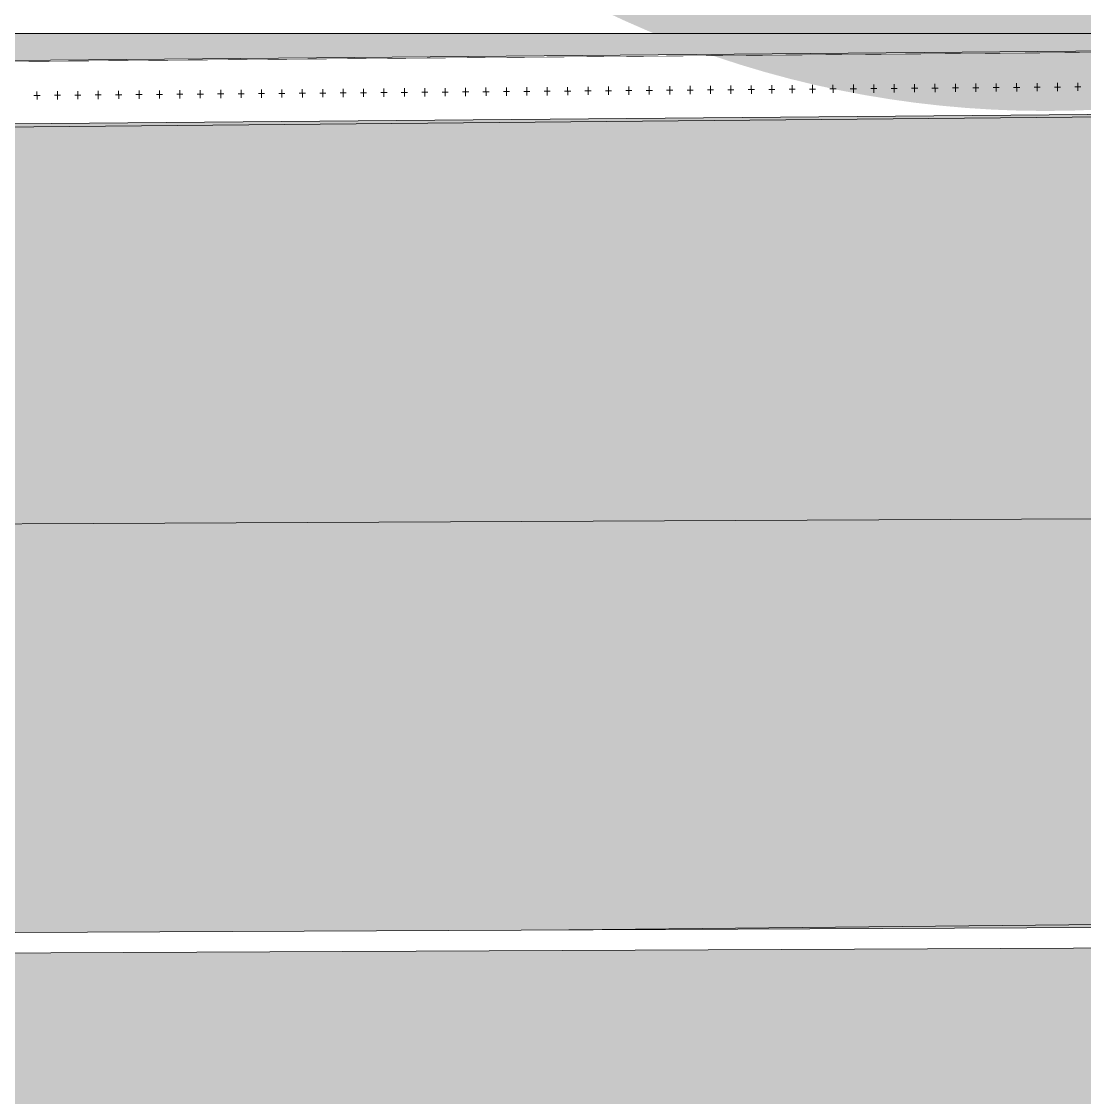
# Model space of a CAD drawing. Header units: millimetres. Extents: x 141848 to 1648660, y -821378 to -151356.
# Drawn here: x 235542 to 240738, y -275988 to -270728 of the extents above; entities that cross this region are included whole.
import ezdxf

# ---------------------------------------------------------------- set-up
doc = ezdxf.new("R2010")
doc.units = ezdxf.units.MM
doc.header["$MEASUREMENT"] = 0
doc.linetypes.add('Wipeout_Contour', pattern=[1000, 0, -1000])
for name, color, linetype in [('Divers - Dessin général', 7, 'Continuous'), ('Sols_ Dalles', 7, 'Continuous'), ('Structure - Murs extérieurs', 7, 'Continuous'), ('TopoAlt', 7, 'Continuous')]:
    doc.layers.add(name, color=color, linetype=linetype)

# ---------------------------------------------------------------- blocks, each defined once
blk = doc.blocks.new('Dalle_6_1', base_point=(235930.2, -270775.9))
at = {"linetype": 'Continuous', "lineweight": 0, "true_color": 0x90b349}
blk.add_hatch(color=55, dxfattribs=at).paths.add_polyline_path([(235930.2, -270775.9), (235952.8, -270785.9), (235957.2, -270775.9)])
at = {"color": 7, "linetype": 'Continuous', "lineweight": 5, "flags": 128}
blk.add_lwpolyline([(235930.2, -270775.9), (235952.8, -270785.9), (235957.2, -270775.9)], close=True, dxfattribs=at)
blk = doc.blocks.new('Dalle_7_1', base_point=(238690.8, -270775.9))
at = {"linetype": 'Continuous', "lineweight": 0, "true_color": 0x90b349}
blk.add_hatch(color=55, dxfattribs=at).paths.add_polyline_path([(238690.8, -270775.9), (238663.7, -270775.9), (238686.3, -270785.9)])
at = {"color": 7, "linetype": 'Continuous', "lineweight": 5, "flags": 128}
blk.add_lwpolyline([(238690.8, -270775.9), (238663.7, -270775.9), (238686.3, -270785.9)], close=True, dxfattribs=at)
blk = doc.blocks.new('Dalle_13_1', base_point=(250537.6, -270787.4))
at = {"linetype": 'Continuous', "lineweight": 0, "true_color": 0x90b349}
blk.add_hatch(color=55, dxfattribs=at).paths.add_polyline_path([(250537.6, -270787.4), (220537.6, -270787.4), (220537.6, -273253.3), (250548.6, -273114.3), (250537.7, -271092.1), (250537.7, -271092.1, -0.001346), (250537.6, -271062.3), (250537.6, -271062.3)])
at = {"color": 7, "linetype": 'Continuous', "lineweight": 5, "flags": 128}
blk.add_lwpolyline([(250537.6, -270787.4), (220537.6, -270787.4), (220537.6, -273253.3), (250548.6, -273114.3), (250537.7, -271092.1), (250537.7, -271092.1, -0.001346), (250537.6, -271062.3), (250537.6, -271062.3)], format="xyb", close=True, dxfattribs=at)
blk = doc.blocks.new('Dalle_14_1', base_point=(217961.3, -273253.3))
at = {"layer": 'Sols_ Dalles', "linetype": 'Continuous', "lineweight": 0, "true_color": 0x2e271c}
blk.add_hatch(color=250, dxfattribs=at).paths.add_polyline_path([(217961.3, -273253.3, 0.415791), (219972.1, -275253.2), (252109.1, -275106, 0.414214), (254098.3, -273095.2), (254087.4, -271073, -0.001346), (254087.4, -271062.3), (253905.6, -271062.3), (253905.6, -267687.3), (253887.3, -267687.3), (253887.3, -265687.3), (250537.6, -265687.3), (250537.6, -270787.3), (250537.7, -271092.1), (250548.6, -273114.3), (220537.6, -273253.3), (220537.6, -270687.3), (220537.6, -265687.3), (219961.3, -265687.3, 0.258849), (218113.8, -267154.8, 0.098562), (217961.3, -267920.6)])
at = {"layer": 'Sols_ Dalles', "color": 250, "linetype": 'Continuous', "lineweight": 5, "true_color": 0x1f1f1f, "flags": 128}
blk.add_lwpolyline([(217961.3, -273253.3, 0.415791), (219972.1, -275253.2), (252109.1, -275106, 0.414214), (254098.3, -273095.2), (254087.4, -271073, -0.001346), (254087.4, -271062.3), (253905.6, -271062.3), (253905.6, -267687.3), (253887.3, -267687.3), (253887.3, -265687.3), (250537.6, -265687.3), (250537.6, -270787.3), (250537.7, -271092.1), (250548.6, -273114.3), (220537.6, -273253.3), (220537.6, -270687.3), (220537.6, -265687.3), (219961.3, -265687.3, 0.258849), (218113.8, -267154.8, 0.098562), (217961.3, -267920.6)], format="xyb", close=True, dxfattribs=at)
blk = doc.blocks.new('Mur_56_1', base_point=(218049.6, -271371.5))
at = {"color": 254, "linetype": 'Wipeout_Contour', "lineweight": 0, "ltscale": 1434044.950907383}
blk.add_wipeout([(218049.6, -271371.5), (250537.3, -271087.3), (250534.6, -270787.3), (218047, -271071.5)], dxfattribs=at).dxf.layer = 'TopoAlt'
at = {"layer": 'TopoAlt', "color": 190, "linetype": 'Continuous', "lineweight": 5, "true_color": 0x8002ff, "flags": 128}
for points in [[(250534.6, -270787.3), (218047, -271071.5)], [(218049.6, -271371.5), (250537.3, -271087.3)]]:
    blk.add_lwpolyline(points, dxfattribs=at)
blk = doc.blocks.new('Mur_61_1', base_point=(250537.6, -270787.3))
at = {"color": 254, "linetype": 'Wipeout_Contour', "lineweight": 0, "ltscale": 1436123.093929387}
blk.add_wipeout([(220637.6, -270787.3), (250437.6, -270787.3), (250437.6, -270687.3), (220637.6, -270687.3)], dxfattribs=at).dxf.layer = 'Structure - Murs extérieurs'
at = {"layer": 'Structure - Murs extérieurs', "color": 7, "linetype": 'Continuous', "lineweight": 5, "flags": 128}
blk.add_lwpolyline([(220537.6, -270787.3), (250537.6, -270787.3)], dxfattribs=at)
blk = doc.blocks.new('Mur_68_1', base_point=(219972.1, -275253.2))
at = {"color": 254, "linetype": 'Wipeout_Contour', "lineweight": 0, "ltscale": 1451160.509712916}
blk.add_wipeout([(219972.6, -275353.2), (252109.6, -275206), (252109.1, -275106), (219972.1, -275253.2)], dxfattribs=at).dxf.layer = 'Structure - Murs extérieurs'
at = {"layer": 'Structure - Murs extérieurs', "color": 7, "linetype": 'Continuous', "lineweight": 5, "flags": 128}
for points in [[(252109.1, -275106), (219972.1, -275253.2)], [(219972.6, -275353.2), (252109.6, -275206)]]:
    blk.add_lwpolyline(points, dxfattribs=at)
blk = doc.blocks.new('Garde-corps_1_1')
at = {"color": 7, "linetype": 'Continuous', "lineweight": 5}
for p, q in [((237413.2, -271054.9), (237413.5, -271094.9)), ((237512.9, -271054.1), (237513.2, -271094.1)), ((237612.7, -271053.3), (237613, -271093.3)), ((237712.4, -271052.5), (237712.8, -271092.5)), ((237812.2, -271051.6), (237812.5, -271091.6)), ((237911.9, -271050.8), (237912.3, -271090.8)), ((238011.7, -271050), (238012, -271090)), ((238111.4, -271049.2), (238111.8, -271089.2)), ((238211.2, -271048.4), (238211.5, -271088.4)), ((238311, -271047.5), (238311.3, -271087.5)), ((238410.7, -271046.7), (238411, -271086.7)), ((238510.5, -271045.9), (238510.8, -271085.9)), ((238610.2, -271045.1), (238610.6, -271085.1)), ((238710, -271044.3), (238710.3, -271084.3)), ((238809.7, -271043.4), (238810.1, -271083.4)), ((238909.5, -271042.6), (238909.8, -271082.6)), ((239009.3, -271041.8), (239009.6, -271081.8)), ((239109, -271041), (239109.3, -271081)), ((239208.8, -271040.2), (239209.1, -271080.2)), ((239308.5, -271039.3), (239308.8, -271079.3)), ((239408.3, -271038.5), (239408.6, -271078.5)), ((239508, -271037.7), (239508.4, -271077.7)), ((239607.8, -271036.9), (239608.1, -271076.9)), ((239707.5, -271036.1), (239707.9, -271076.1)), ((239807.3, -271035.2), (239807.6, -271075.2)), ((239922.2, -271054.3), (239892.2, -271054.5)), ((239907.1, -271034.4), (239907.4, -271074.4)), ((240022, -271053.5), (239992, -271053.7)), ((240006.8, -271033.6), (240007.1, -271073.6)), ((240121.7, -271052.7), (240091.7, -271052.9)), ((240106.6, -271032.8), (240106.9, -271072.8)), ((240221.5, -271051.8), (240191.5, -271052.1)), ((240206.3, -271032), (240206.7, -271072)), ((240321.2, -271051), (240291.2, -271051.3)), ((240306.1, -271031.1), (240306.4, -271071.1)), ((240421, -271050.2), (240391, -271050.5)), ((240405.8, -271030.3), (240406.2, -271070.3)), ((240520.8, -271049.4), (240490.8, -271049.6)), ((240505.6, -271029.5), (240505.9, -271069.5)), ((240620.5, -271048.6), (240590.5, -271048.8)), ((240605.3, -271028.7), (240605.7, -271068.7)), ((240720.3, -271047.7), (240690.3, -271048)), ((240705.1, -271027.9), (240705.4, -271067.9)), ((235632.7, -271089.5), (235602.7, -271089.8)), ((235617.5, -271069.7), (235617.9, -271109.7)), ((235732.5, -271088.7), (235702.5, -271089)), ((235717.3, -271068.8), (235717.6, -271108.8)), ((235832.2, -271087.9), (235802.2, -271088.1)), ((235817.1, -271068), (235817.4, -271108)), ((235932, -271087.1), (235902, -271087.3)), ((235916.8, -271067.2), (235917.1, -271107.2)), ((236031.7, -271086.3), (236001.7, -271086.5)), ((236016.6, -271066.4), (236016.9, -271106.4)), ((236131.5, -271085.4), (236101.5, -271085.7)), ((236116.3, -271065.6), (236116.7, -271105.6)), ((236231.2, -271084.6), (236201.2, -271084.9)), ((236216.1, -271064.7), (236216.4, -271104.7)), ((236331, -271083.8), (236301, -271084)), ((236315.8, -271063.9), (236316.2, -271103.9)), ((236430.8, -271083), (236400.8, -271083.2)), ((236415.6, -271063.1), (236415.9, -271103.1)), ((236530.5, -271082.2), (236500.5, -271082.4)), ((236515.4, -271062.3), (236515.7, -271102.3)), ((236630.3, -271081.3), (236600.3, -271081.6)), ((236615.1, -271061.5), (236615.4, -271101.5)), ((236730, -271080.5), (236700, -271080.8)), ((236714.9, -271060.6), (236715.2, -271100.6)), ((236829.8, -271079.7), (236799.8, -271080)), ((236814.6, -271059.8), (236814.9, -271099.8)), ((236929.5, -271078.9), (236899.5, -271079.1)), ((236914.4, -271059), (236914.7, -271099)), ((237029.3, -271078.1), (236999.3, -271078.3)), ((237014.1, -271058.2), (237014.5, -271098.2)), ((237129.1, -271077.2), (237099.1, -271077.5)), ((237113.9, -271057.4), (237114.2, -271097.4)), ((237228.8, -271076.4), (237198.8, -271076.7)), ((237213.6, -271056.6), (237214, -271096.6)), ((237328.6, -271075.6), (237298.6, -271075.9)), ((237313.4, -271055.7), (237313.7, -271095.7)), ((237428.3, -271074.8), (237398.3, -271075)), ((237528.1, -271074), (237498.1, -271074.2)), ((237627.8, -271073.1), (237597.8, -271073.4)), ((237727.6, -271072.3), (237697.6, -271072.6)), ((237827.3, -271071.5), (237797.3, -271071.8)), ((237927.1, -271070.7), (237897.1, -271070.9)), ((238026.9, -271069.9), (237996.9, -271070.1)), ((238126.6, -271069.1), (238096.6, -271069.3)), ((238226.4, -271068.2), (238196.4, -271068.5)), ((238326.1, -271067.4), (238296.1, -271067.7)), ((238425.9, -271066.6), (238395.9, -271066.8)), ((238525.6, -271065.8), (238495.6, -271066)), ((238625.4, -271065), (238595.4, -271065.2)), ((238725.1, -271064.1), (238695.1, -271064.4)), ((238824.9, -271063.3), (238794.9, -271063.6)), ((238924.7, -271062.5), (238894.7, -271062.7)), ((239024.4, -271061.7), (238994.4, -271061.9)), ((239124.2, -271060.9), (239094.2, -271061.1)), ((239223.9, -271060), (239193.9, -271060.3)), ((239323.7, -271059.2), (239293.7, -271059.5)), ((239423.4, -271058.4), (239393.4, -271058.6)), ((239523.2, -271057.6), (239493.2, -271057.8)), ((239623, -271056.8), (239593, -271057)), ((239722.7, -271055.9), (239692.7, -271056.2)), ((239822.5, -271055.1), (239792.5, -271055.4))]:
    blk.add_line(p, q, dxfattribs=at)
blk = doc.blocks.new('Garde-corps_3_1')
at = {"color": 7, "linetype": 'Continuous', "lineweight": 5}
for p, q in [((237413.2, -271054.9), (237413.5, -271094.9)), ((237512.9, -271054.1), (237513.2, -271094.1)), ((237612.7, -271053.3), (237613, -271093.3)), ((237712.4, -271052.5), (237712.8, -271092.5)), ((237812.2, -271051.6), (237812.5, -271091.6)), ((237911.9, -271050.8), (237912.3, -271090.8)), ((238011.7, -271050), (238012, -271090)), ((238111.4, -271049.2), (238111.8, -271089.2)), ((238211.2, -271048.4), (238211.5, -271088.4)), ((238311, -271047.5), (238311.3, -271087.5)), ((238410.7, -271046.7), (238411, -271086.7)), ((238510.5, -271045.9), (238510.8, -271085.9)), ((238610.2, -271045.1), (238610.6, -271085.1)), ((238710, -271044.3), (238710.3, -271084.3)), ((238809.7, -271043.4), (238810.1, -271083.4)), ((238909.5, -271042.6), (238909.8, -271082.6)), ((239009.3, -271041.8), (239009.6, -271081.8)), ((239109, -271041), (239109.3, -271081)), ((239208.8, -271040.2), (239209.1, -271080.2)), ((239308.5, -271039.3), (239308.8, -271079.3)), ((239408.3, -271038.5), (239408.6, -271078.5)), ((239508, -271037.7), (239508.4, -271077.7)), ((239607.8, -271036.9), (239608.1, -271076.9)), ((239707.5, -271036.1), (239707.9, -271076.1)), ((239807.3, -271035.2), (239807.6, -271075.2)), ((239922.2, -271054.3), (239892.2, -271054.5)), ((239907.1, -271034.4), (239907.4, -271074.4)), ((240022, -271053.5), (239992, -271053.7)), ((240006.8, -271033.6), (240007.1, -271073.6)), ((240121.7, -271052.7), (240091.7, -271052.9)), ((240106.6, -271032.8), (240106.9, -271072.8)), ((240221.5, -271051.8), (240191.5, -271052.1)), ((240206.3, -271032), (240206.7, -271072)), ((240321.2, -271051), (240291.2, -271051.3)), ((240306.1, -271031.1), (240306.4, -271071.1)), ((240421, -271050.2), (240391, -271050.5)), ((240405.8, -271030.3), (240406.2, -271070.3)), ((240520.8, -271049.4), (240490.8, -271049.6)), ((240505.6, -271029.5), (240505.9, -271069.5)), ((240620.5, -271048.6), (240590.5, -271048.8)), ((240605.3, -271028.7), (240605.7, -271068.7)), ((240720.3, -271047.7), (240690.3, -271048)), ((240705.1, -271027.9), (240705.4, -271067.9)), ((235632.7, -271089.5), (235602.7, -271089.8)), ((235617.5, -271069.7), (235617.9, -271109.7)), ((235732.5, -271088.7), (235702.5, -271089)), ((235717.3, -271068.8), (235717.6, -271108.8)), ((235832.2, -271087.9), (235802.2, -271088.1)), ((235817.1, -271068), (235817.4, -271108)), ((235932, -271087.1), (235902, -271087.3)), ((235916.8, -271067.2), (235917.1, -271107.2)), ((236031.7, -271086.3), (236001.7, -271086.5)), ((236016.6, -271066.4), (236016.9, -271106.4)), ((236131.5, -271085.4), (236101.5, -271085.7)), ((236116.3, -271065.6), (236116.7, -271105.6)), ((236231.2, -271084.6), (236201.2, -271084.9)), ((236216.1, -271064.7), (236216.4, -271104.7)), ((236331, -271083.8), (236301, -271084)), ((236315.8, -271063.9), (236316.2, -271103.9)), ((236430.8, -271083), (236400.8, -271083.2)), ((236415.6, -271063.1), (236415.9, -271103.1)), ((236530.5, -271082.2), (236500.5, -271082.4)), ((236515.4, -271062.3), (236515.7, -271102.3)), ((236630.3, -271081.3), (236600.3, -271081.6)), ((236615.1, -271061.5), (236615.4, -271101.5)), ((236730, -271080.5), (236700, -271080.8)), ((236714.9, -271060.6), (236715.2, -271100.6)), ((236829.8, -271079.7), (236799.8, -271080)), ((236814.6, -271059.8), (236814.9, -271099.8)), ((236929.5, -271078.9), (236899.5, -271079.1)), ((236914.4, -271059), (236914.7, -271099)), ((237029.3, -271078.1), (236999.3, -271078.3)), ((237014.1, -271058.2), (237014.5, -271098.2)), ((237129.1, -271077.2), (237099.1, -271077.5)), ((237113.9, -271057.4), (237114.2, -271097.4)), ((237228.8, -271076.4), (237198.8, -271076.7)), ((237213.6, -271056.6), (237214, -271096.6)), ((237328.6, -271075.6), (237298.6, -271075.9)), ((237313.4, -271055.7), (237313.7, -271095.7)), ((237428.3, -271074.8), (237398.3, -271075)), ((237528.1, -271074), (237498.1, -271074.2)), ((237627.8, -271073.1), (237597.8, -271073.4)), ((237727.6, -271072.3), (237697.6, -271072.6)), ((237827.3, -271071.5), (237797.3, -271071.8)), ((237927.1, -271070.7), (237897.1, -271070.9)), ((238026.9, -271069.9), (237996.9, -271070.1)), ((238126.6, -271069.1), (238096.6, -271069.3)), ((238226.4, -271068.2), (238196.4, -271068.5)), ((238326.1, -271067.4), (238296.1, -271067.7)), ((238425.9, -271066.6), (238395.9, -271066.8)), ((238525.6, -271065.8), (238495.6, -271066)), ((238625.4, -271065), (238595.4, -271065.2)), ((238725.1, -271064.1), (238695.1, -271064.4)), ((238824.9, -271063.3), (238794.9, -271063.6)), ((238924.7, -271062.5), (238894.7, -271062.7)), ((239024.4, -271061.7), (238994.4, -271061.9)), ((239124.2, -271060.9), (239094.2, -271061.1)), ((239223.9, -271060), (239193.9, -271060.3)), ((239323.7, -271059.2), (239293.7, -271059.5)), ((239423.4, -271058.4), (239393.4, -271058.6)), ((239523.2, -271057.6), (239493.2, -271057.8)), ((239623, -271056.8), (239593, -271057)), ((239722.7, -271055.9), (239692.7, -271056.2)), ((239822.5, -271055.1), (239792.5, -271055.4))]:
    blk.add_line(p, q, dxfattribs=at)

msp = doc.modelspace()

# ---------------------------------------------------------------- hatches: boundary and pattern name
at = {"linetype": 'Continuous', "lineweight": 0, "true_color": 0x6f6f6f}
h = msp.add_hatch(color=8, dxfattribs=at)
h.paths.add_polyline_path([(141848.442, -295062.571), (269220.821, -293826.868), (269220.821, -270902.734), (268763.049, -270902.734), (254213.6, -271040.575), (254213.6, -163437.635), (153156.2, -163437.635), (153156.2, -271040.575), (153182.962, -271040.57), (153183.146, -272000.514, -0.40942736), (149183.681, -275935.042), (141848.442, -275935.042)])
h.paths.add_polyline_path([(158435.584, -260639.953), (155145.584, -260639.953), (155145.584, -248364.953), (155145.584, -243089.974), (155145.584, -242189.974), (158435.584, -242189.974)], flags=0)
h.paths.add_polyline_path([(161503.433, -171995.57), (161503.433, -193810.571), (161503.433, -230015.57), (161503.433, -260810.571), (196775.042, -260810.571), (196775.042, -222495.57), (186955.542, -222495.57), (186955.542, -218295.57), (196754.55, -218295.57), (196754.55, -208495.57), (196754.55, -204495.57), (193355.542, -204495.57), (193355.542, -195161.535), (195576.034, -195161.535), (195576.034, -189810.571), (217850.068, -189810.571), (217850.068, -262266.885), (245610.045, -262266.885), (245610.045, -253395.571), (245626.034, -253395.571), (246426.034, -253395.571), (247826.034, -253395.571), (247826.034, -248005.571), (247826.034, -246605.571), (245626.034, -246605.571), (245610.045, -246605.571), (245610.045, -171995.57), (212806.28, -171995.57)], flags=0)
h.paths.add_polyline_path([(162737.042, -269433.913, -0.09031866), (162858.773, -268727.623, -0.20144873), (163912.639, -267592.74, -0.10421145), (164718.006, -267415.055), (165317.979, -267409.371, -0.10404461), (166125.354, -267571.244, -0.23825546), (167284.257, -268953.318, -0.05518862), (167336.836, -269390.334), (167338.931, -269611.438), (167351.046, -270890.267), (167092.583, -271892.761, -0.26794919), (165370.083, -272909.124), (164770.11, -272914.808, -0.19371746), (163379.252, -272370.185, -0.07056876), (163028.663, -271931.262, -0.1316525), (162751.253, -270933.845)], flags=0)
h.paths.add_polyline_path([(175327.752, -275599.002, -0.4157911), (173316.986, -273599.031), (173316.986, -273452.052), (173330.488, -267377.824, -0.3805567), (175316.986, -265609.826), (175394.714, -265609.826), (175394.714, -270609.826), (190394.714, -270609.826), (190394.714, -265609.826), (195356.191, -265609.826, -0.41421356), (196856.191, -267109.826), (196856.191, -273660.699, -0.34550161), (195137.285, -275433.432)], flags=0)
h.paths.add_polyline_path([(205510.093, -271504.083, -0.13447393), (205230.948, -270484.937), (205230.948, -268984.937, -0.41421356), (207230.948, -266984.937), (207830.948, -266984.937, -0.41421356), (209830.948, -268984.937), (209830.948, -270484.937, -0.12882035), (209574.03, -271465.581, -0.27093629), (207830.948, -272484.937), (207230.948, -272484.937, -0.26498)], flags=0)
h.paths.add_polyline_path([(217862.687, -273329.325), (217869.949, -267730.336, -0.09856151), (218100.718, -266943.721), (218117.681, -266951.545, -0.258849), (219955.479, -265605.827), (219953.141, -265587.294), (220637.569, -265587.294), (220637.569, -265687.294), (220637.569, -270687.294), (250537.569, -270687.294), (250537.569, -265687.294), (252208.004, -265687.294), (254186.294, -265687.294), (254186.294, -267687.294), (254186.294, -271062.255, 0.00134576), (254186.323, -271073.021), (254197.209, -273095.233, -0.41421356), (252208.004, -275105.97), (243484.534, -275105.97, -0.00518896), (243431.438, -275116.103), (235447.992, -275196.191), (220071.012, -275253.24, -0.38655333), (217873.089, -273475.385, -0.02518922)], flags=0)
at = {"linetype": 'Continuous', "lineweight": 0, "true_color": 0x90b349}
msp.add_hatch(color=55, dxfattribs=at).paths.add_polyline_path([(250537.569, -270787.354), (220537.569, -270787.354), (220537.569, -273253.269), (250548.615, -273114.341), (250537.729, -271092.129), (250537.664, -271092.129, -0.00134576), (250537.583, -271062.255), (250537.569, -271062.255)])
at = {"layer": 'Sols_ Dalles', "linetype": 'Continuous', "lineweight": 0, "true_color": 0x2e271c}
h = msp.add_hatch(color=250, dxfattribs=at)
edge = h.paths.add_edge_path()
edge.add_arc((219961.309, -273253.269), 2000, 180, 270.308426)
edge.add_line((219972.076, -275253.24), (252109.067, -275105.97))
edge.add_arc((252098.301, -273105.999), 2000, 270.308426, 360.308426)
edge.add_line((254098.272, -273095.233), (254087.386, -271073.021))
edge.add_arc((256087.357, -271062.255), 2000, 180, 180.308426, ccw=False)
edge.add_line((254087.357, -271062.255), (254087.357, -267687.294))
edge.add_line((254087.357, -267687.294), (254087.357, -265687.294))
edge.add_line((254087.357, -265687.294), (250537.569, -265687.294))
edge.add_line((250537.569, -265687.294), (250537.569, -270787.292))
edge.add_line((250537.569, -270787.292), (250537.729, -271092.129))
edge.add_line((250537.729, -271092.129), (250548.615, -273114.341))
edge.add_line((250548.615, -273114.341), (220537.569, -273253.269))
edge.add_line((220537.569, -273253.269), (220537.569, -270687.294))
edge.add_line((220537.569, -270687.294), (220537.569, -265687.294))
edge.add_line((220537.569, -265687.294), (219961.309, -265687.294))
edge.add_arc((220359.867, -268085.851), 2431.445, 99.434374, 157.484062)
edge.add_arc((219961.309, -267920.633), 2000, 157.484062, 180)
edge.add_line((217961.309, -267920.633), (217961.309, -273253.269))

# ---------------------------------------------------------------- linework, layer by layer
at = {"color": 9, "linetype": 'Continuous', "lineweight": 5}
msp.add_lwpolyline([(217873.089, -273475.385, 0.38655333), (220071.012, -275253.24), (235447.992, -275196.191), (243431.438, -275116.103, 0.00518896), (243484.534, -275105.97), (252208.004, -275105.97, 0.41421356), (254197.209, -273095.233), (254186.323, -271073.021, -0.00134576), (254186.294, -271062.255), (254186.294, -267687.294), (254186.294, -265687.294), (252208.004, -265687.294), (250537.569, -265687.294), (250537.569, -270687.294), (220637.569, -270687.294), (220637.569, -265687.294), (220637.569, -265587.294), (219953.141, -265587.294), (219955.479, -265605.827, 0.258849), (218117.681, -266951.545), (218100.718, -266943.721, 0.09856151), (217869.949, -267730.336), (217862.687, -273329.325, 0.02518922)], format="xyb", close=True, dxfattribs=at)
at = {"color": 7, "linetype": 'Continuous', "lineweight": 5}
msp.add_lwpolyline([(250537.569, -270787.354), (220537.569, -270787.354), (220537.569, -273253.269), (250548.615, -273114.341), (250537.729, -271092.129), (250537.664, -271092.129, -0.00134576), (250537.583, -271062.255), (250537.569, -271062.255)], format="xyb", close=True, dxfattribs=at)
at = {"color": 253, "linetype": 'Continuous', "lineweight": 5, "true_color": 0x9f9f9f, "flags": 128}
msp.add_lwpolyline([(250548.615, -273114.341), (220537.569, -273253.269)], dxfattribs=at)
at = {"layer": 'Sols_ Dalles', "color": 7, "linetype": 'Continuous', "lineweight": 5, "flags": 128}
msp.add_lwpolyline([(217961.309, -273253.269, 0.4157911), (219972.076, -275253.24), (252109.067, -275105.97, 0.41421356), (254098.272, -273095.233), (254087.386, -271073.021, -0.00134576), (254087.357, -271062.255), (254087.357, -267687.294), (254087.357, -265687.294), (250537.569, -265687.294), (250537.569, -270787.292), (250537.729, -271092.129), (250548.615, -273114.341), (220537.569, -273253.269), (220537.569, -270687.294), (220537.569, -265687.294), (219961.309, -265687.294, 0.25884891), (218113.763, -267154.752, 0.09856162), (217961.309, -267920.633)], format="xyb", close=True, dxfattribs=at)
at = {"layer": 'Sols_ Dalles', "color": 250, "linetype": 'Continuous', "lineweight": 5, "true_color": 0x1f1f1f}
msp.add_lwpolyline([(217961.309, -273253.269, 0.4157911), (219972.076, -275253.24), (252109.067, -275105.97, 0.41421356), (254098.272, -273095.233), (254087.386, -271073.021, -0.00134576), (254087.357, -271062.255), (254087.357, -267687.294), (254087.357, -265687.294), (250537.569, -265687.294), (250537.569, -270787.292), (250537.729, -271092.129), (250548.615, -273114.341), (220537.569, -273253.269), (220537.569, -270687.294), (220537.569, -265687.294), (219961.309, -265687.294, 0.25884891), (218113.763, -267154.752, 0.09856162), (217961.309, -267920.633)], format="xyb", close=True, dxfattribs=at)

# ---------------------------------------------------------------- block references
at = {"color": 7, "linetype": 'Continuous', "lineweight": 5}
for name, p in [('Dalle_13_1', (250537.569, -270787.354)), ('Dalle_6_1', (235930.19, -270775.936)), ('Dalle_7_1', (238690.766, -270775.936))]:
    msp.add_blockref(name, p, dxfattribs=at)
at = {"layer": 'Sols_ Dalles', "color": 250, "linetype": 'Continuous', "lineweight": 5, "true_color": 0x1f1f1f}
msp.add_blockref('Dalle_14_1', (217961.309, -273253.269), dxfattribs=at)

# ---------------------------------------------------------------- next in the draw order: block references
at = {"layer": 'Structure - Murs extérieurs', "color": 211, "lineweight": 5, "true_color": 0xfe55ff}
msp.add_blockref('Mur_68_1', (219972.076, -275253.24), dxfattribs=at)
at = {"layer": 'TopoAlt', "color": 211, "lineweight": 5, "true_color": 0xfe55ff}
msp.add_blockref('Mur_56_1', (218049.581, -271371.493), dxfattribs=at)

# ---------------------------------------------------------------- next in the draw order: linework, layer by layer
at = {"layer": 'Structure - Murs extérieurs', "color": 7, "linetype": 'Continuous', "lineweight": 5}
for points in [[(252109.067, -275105.97), (219972.076, -275253.24)], [(219972.573, -275353.239), (252109.564, -275205.969)]]:
    msp.add_lwpolyline(points, dxfattribs=at)

# ---------------------------------------------------------------- next in the draw order: block references
at = {"layer": 'Structure - Murs extérieurs', "color": 211, "lineweight": 5, "true_color": 0xfe55ff}
msp.add_blockref('Mur_61_1', (250537.569, -270787.292), dxfattribs=at)

# ---------------------------------------------------------------- next in the draw order: linework, layer by layer
at = {"layer": 'Structure - Murs extérieurs', "color": 7, "linetype": 'Continuous', "lineweight": 5}
msp.add_lwpolyline([(220537.569, -270787.292), (250537.569, -270787.292)], dxfattribs=at)
at = {"layer": 'TopoAlt', "color": 190, "linetype": 'Continuous', "lineweight": 5, "true_color": 0x8002ff}
msp.add_lwpolyline([(253886.348, -270769.248), (218046.957, -271071.504)], dxfattribs=at)

# ---------------------------------------------------------------- next in the draw order: wipeouts: each hides what was drawn before it
at = {"color": 254, "linetype": 'Wipeout_Contour', "lineweight": 0, "ltscale": 1438589.353908819}
msp.add_wipeout([(253886.348, -270769.248), (218046.952, -271070.502), (218048.617, -271379.892), (253886.294, -271069.253)], dxfattribs=at).dxf.layer = 'TopoAlt'

# ---------------------------------------------------------------- next in the draw order: hatches: boundary and pattern name
at = {"linetype": 'Continuous', "lineweight": 0, "true_color": 0xa7a7a7}
msp.add_hatch(color=253, dxfattribs=at).paths.add_polyline_path([(235546.424, -266165.486, 1), (245546.424, -266165.486, 1)])

# ---------------------------------------------------------------- next in the draw order: linework, layer by layer
at = {"color": 253, "linetype": 'Continuous', "lineweight": 5, "true_color": 0x9f9f9f, "flags": 128}
msp.add_lwpolyline([(250537.569, -265687.294), (250537.569, -271062.255), (250537.583, -271062.255, 0.00134576), (250537.664, -271092.129), (250537.729, -271092.129), (250548.615, -273114.341), (220537.569, -273253.269), (220537.569, -265687.294)], format="xyb", dxfattribs=at)
at = {"layer": 'Divers - Dessin général', "color": 14, "linetype": 'Continuous', "lineweight": 5, "true_color": 0x990000}
msp.add_lwpolyline([(254205.676, -163437.635), (254186.294, -271067.638), (152856.388, -272027.634), (152839.018, -197317.635), (152835.676, -163437.635)], close=True, dxfattribs=at)
at = {"layer": 'Structure - Murs extérieurs', "color": 7, "linetype": 'Continuous', "lineweight": 5, "flags": 128}
for points in [[(250437.569, -270687.292), (220637.569, -270687.292), (220637.569, -265687.294), (220637.569, -265587.294), (220537.569, -265587.294), (219953.141, -265587.294, 0.25972716), (218021.387, -267116.457, 0.0985618), (217861.309, -267920.633), (217861.309, -273253.269, 0.41578544), (219972.573, -275353.239), (252109.564, -275205.969, 0.41421921)], [(252109.067, -275105.97), (219972.076, -275253.24, -0.4157911), (217961.309, -273253.269), (217961.309, -267920.633, -0.09856162), (218113.763, -267154.752, -0.2588489), (219961.309, -265687.294), (220537.569, -265687.294), (220537.569, -270687.292), (220537.569, -270787.292), (220637.569, -270787.292), (250437.569, -270787.292)]]:
    msp.add_lwpolyline(points, format="xyb", dxfattribs=at)
at = {"layer": 'TopoAlt', "color": 7, "linetype": 'Continuous', "lineweight": 5, "flags": 128}
msp.add_lwpolyline([(253886.348, -270769.248), (218046.952, -271070.502), (218048.617, -271379.892), (253886.294, -271069.253)], close=True, dxfattribs=at)

# ---------------------------------------------------------------- next in the draw order: block references
at = {"color": 7, "linetype": 'Continuous', "lineweight": 5}
for name in ['Garde-corps_1_1', 'Garde-corps_3_1']:
    msp.add_blockref(name, (0, 0), dxfattribs=at)

doc.saveas('drawing.dxf')
